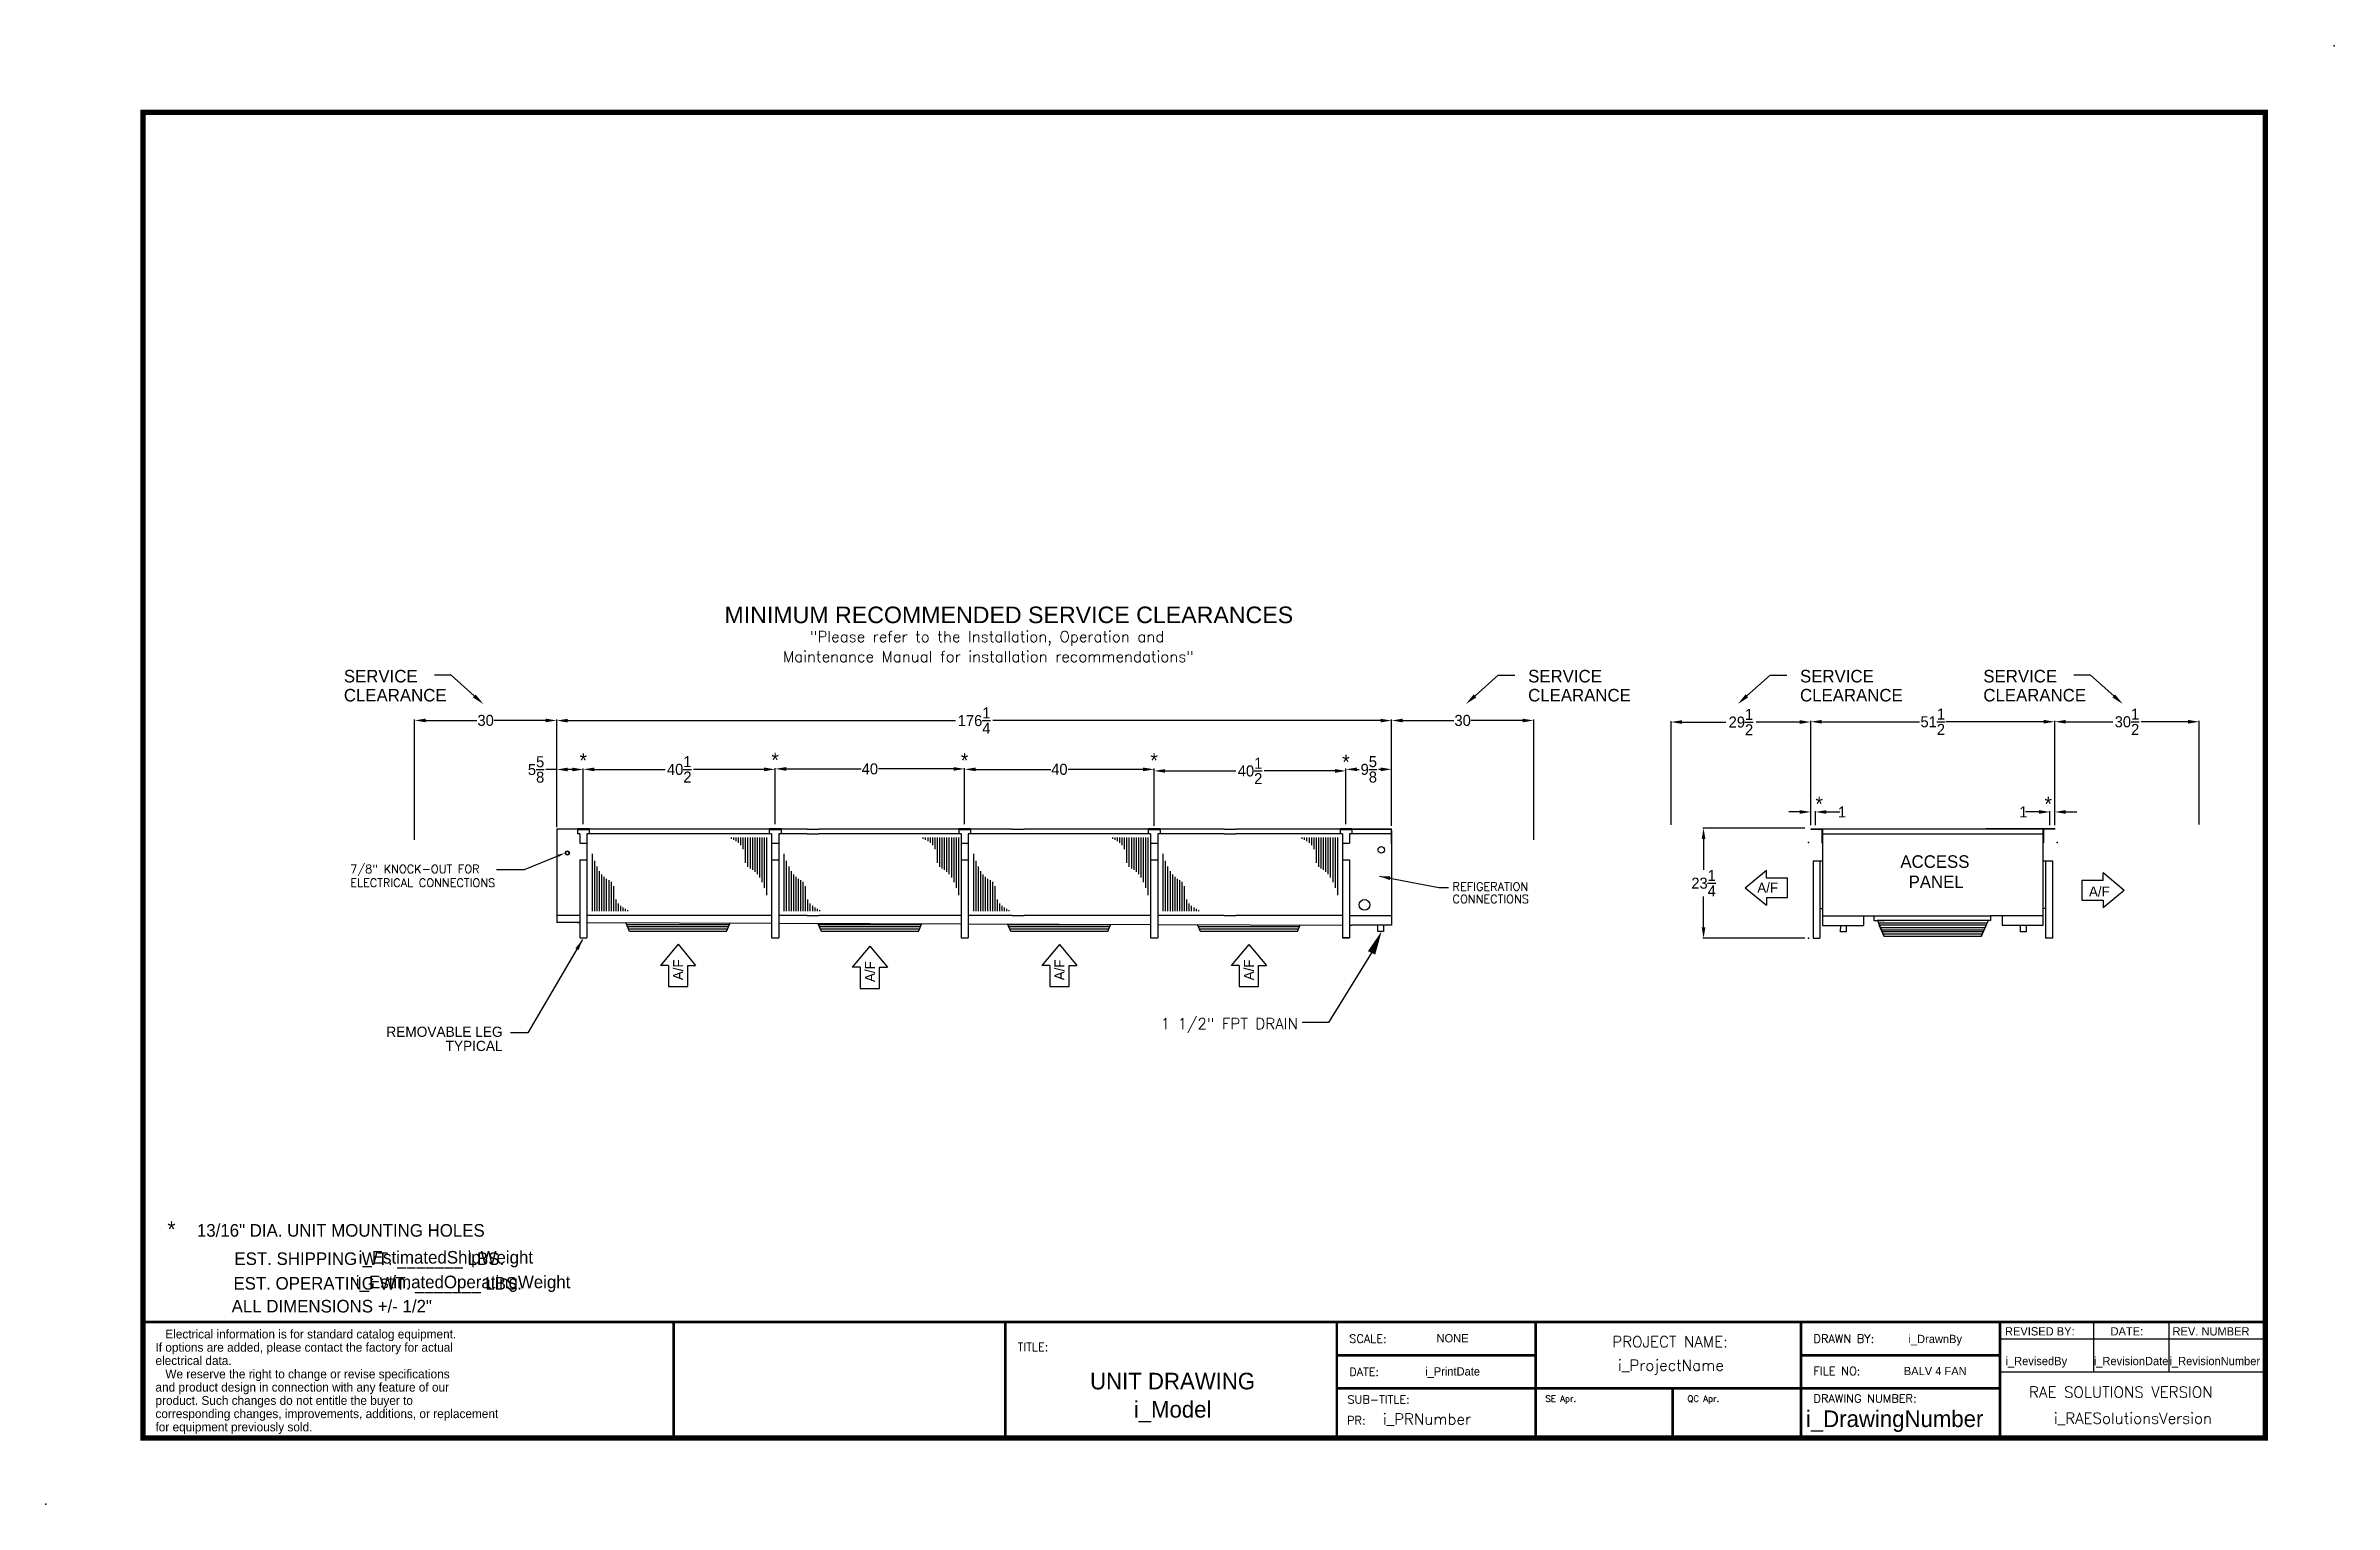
# Model space of a CAD drawing. Extents: x -21 to 463, y -14 to 294.
import ezdxf
from ezdxf.enums import TextEntityAlignment as Align

# ---------------------------------------------------------------- set-up
doc = ezdxf.new("R2010")
doc.units = 0
doc.header["$MEASUREMENT"] = 0
doc.layers.get('0').update_dxf_attribs({"linetype": 'CONTINUOUS'})
doc.layers.add('0 Unit', color=7, linetype='CONTINUOUS')
doc.styles.add('dimentions', font='ARIAL.TTF')
doc.styles.add('SIMPLEX', font='SIMPLEX')
doc.dimstyles.get("Standard").update_dxf_attribs({"dimtxt": 2.324, "dimasz": 2.324, "dimexe": 0.18, "dimexo": 0.75, "dimgap": 0.09, "dimtad": 0, "dimtih": 1, "dimtoh": 1, "dimdec": 3, "dimzin": 0, "dimdsep": 46, "dimlunit": 5, "dimtxsty": 'STANDARD', "dimcen": 0.09, "dimadec": 0, "dimazin": 0, "dimtfac": 1, "dimtdec": 3, "dimtofl": 0, "dimtmove": 0, "dimatfit": 3, "dimfxl": 1, "dimtolj": 1, "dimtzin": 0, "dimarcsym": 0})

# ---------------------------------------------------------------- blocks, each defined once
blk = doc.blocks.new('*D15')
at = {"layer": '0 Unit', "color": 0, "lineweight": -2}
for p, q in [((87.31, 129.05), (87.31, 151.71)), ((89.63, 151.53), (171.47, 151.53)), ((261.24, 151.53), (179.4, 151.53)), ((263.56, 129.32), (263.56, 151.71))]:
    blk.add_line(p, q, dxfattribs=at)
at = {"layer": '0 Unit', "color": 0}
for points in [[(89.63, 151.91), (89.63, 151.14), (87.31, 151.53)], [(261.24, 151.91), (261.24, 151.14), (263.56, 151.53)]]:
    blk.add_solid(points, dxfattribs=at)
at = {"layer": '0 Unit', "color": 0, "insert": (175.43, 151.53), "char_height": 2.324, "attachment_point": 5}
blk.add_mtext('\\A1;176{\\H1x;\\S1/4;}', dxfattribs=at)
blk = doc.blocks.new('*D16')
at = {"layer": '0 Unit', "color": 0, "lineweight": -2}
for p, q in [((92.93, 129.63), (92.93, 141.41)), ((95.26, 141.23), (110.19, 141.23)), ((131.11, 141.23), (116.18, 141.23)), ((133.43, 129.63), (133.43, 141.41))]:
    blk.add_line(p, q, dxfattribs=at)
at = {"layer": '0 Unit', "color": 0}
for points in [[(95.26, 141.61), (95.26, 140.84), (92.93, 141.23)], [(131.11, 141.61), (131.11, 140.84), (133.43, 141.23)]]:
    blk.add_solid(points, dxfattribs=at)
at = {"layer": '0 Unit', "color": 0, "insert": (113.18, 141.23), "char_height": 2.324, "attachment_point": 5}
blk.add_mtext('\\A1;40{\\H1x;\\S1/2;}', dxfattribs=at)
blk = doc.blocks.new('*D17')
at = {"layer": '0 Unit', "color": 0, "lineweight": -2}
for p, q in [((173.43, 129.63), (173.43, 141.41)), ((175.76, 141.23), (191.6, 141.23)), ((211.11, 141.23), (195.27, 141.23)), ((213.43, 129.63), (213.43, 141.41))]:
    blk.add_line(p, q, dxfattribs=at)
at = {"layer": '0 Unit', "color": 0}
for points in [[(175.76, 141.61), (175.76, 140.84), (173.43, 141.23)], [(211.11, 141.61), (211.11, 140.84), (213.43, 141.23)]]:
    blk.add_solid(points, dxfattribs=at)
at = {"layer": '0 Unit', "color": 0, "insert": (193.43, 141.23), "char_height": 2.324, "attachment_point": 5}
blk.add_mtext('\\A1;40', dxfattribs=at)
blk = doc.blocks.new('*D18')
at = {"layer": '0 Unit', "color": 0, "lineweight": -2}
for p, q in [((213.43, 129.3), (213.43, 141.08)), ((215.76, 140.9), (230.69, 140.9)), ((251.61, 140.9), (236.68, 140.9)), ((253.93, 129.63), (253.93, 141.08))]:
    blk.add_line(p, q, dxfattribs=at)
at = {"layer": '0 Unit', "color": 0}
for points in [[(215.76, 141.29), (215.76, 140.51), (213.43, 140.9)], [(251.61, 141.29), (251.61, 140.51), (253.93, 140.9)]]:
    blk.add_solid(points, dxfattribs=at)
at = {"layer": '0 Unit', "color": 0, "insert": (233.68, 140.9), "char_height": 2.324, "attachment_point": 5}
blk.add_mtext('\\A1;40{\\H1x;\\S1/2;}', dxfattribs=at)
blk = doc.blocks.new('*D19')
at = {"layer": '0 Unit', "color": 0, "lineweight": -2}
for p, q in [((253.93, 129.63), (253.93, 141.41)), ((256.26, 141.23), (256.72, 141.23)), ((261.24, 141.23), (260.77, 141.23)), ((263.56, 129.32), (263.56, 141.41))]:
    blk.add_line(p, q, dxfattribs=at)
at = {"layer": '0 Unit', "color": 0}
for points in [[(256.26, 141.62), (256.26, 140.85), (253.93, 141.23)], [(261.24, 141.62), (261.24, 140.85), (263.56, 141.23)]]:
    blk.add_solid(points, dxfattribs=at)
at = {"layer": '0 Unit', "color": 0, "insert": (258.75, 141.23), "char_height": 2.324, "attachment_point": 5}
blk.add_mtext('\\A1;9{\\H1x;\\S5/8;}', dxfattribs=at)
blk = doc.blocks.new('*D20')
at = {"layer": '0 Unit', "color": 0, "lineweight": -2}
for p, q in [((87.31, 141.2), (84.99, 141.2)), ((87.31, 129.38), (87.31, 141.38)), ((90.61, 141.2), (89.63, 141.2)), ((92.93, 129.63), (92.93, 141.38))]:
    blk.add_line(p, q, dxfattribs=at)
at = {"layer": '0 Unit', "color": 0}
for points in [[(89.63, 141.59), (89.63, 140.81), (87.31, 141.2)], [(90.61, 141.59), (90.61, 140.81), (92.93, 141.2)]]:
    blk.add_solid(points, dxfattribs=at)
at = {"layer": '0 Unit', "color": 0, "insert": (82.96, 141.2), "char_height": 2.324, "attachment_point": 5}
blk.add_mtext('\\A1;5{\\H1x;\\S5/8;}', dxfattribs=at)
blk = doc.blocks.new('*D21')
at = {"layer": '0 Unit', "color": 0, "lineweight": -2}
for p, q in [((263.56, 129.32), (263.56, 151.73)), ((265.88, 151.55), (276.73, 151.55)), ((291.24, 151.55), (280.39, 151.55)), ((293.56, 126.32), (293.56, 151.73))]:
    blk.add_line(p, q, dxfattribs=at)
at = {"layer": '0 Unit', "color": 0}
for points in [[(265.88, 151.93), (265.88, 151.16), (263.56, 151.55)], [(291.24, 151.93), (291.24, 151.16), (293.56, 151.55)]]:
    blk.add_solid(points, dxfattribs=at)
at = {"layer": '0 Unit', "color": 0, "insert": (278.56, 151.55), "char_height": 2.324, "attachment_point": 5}
blk.add_mtext('\\A1;30', dxfattribs=at)
blk = doc.blocks.new('*D22')
at = {"layer": '0 Unit', "color": 0, "lineweight": -2}
for p, q in [((57.31, 126.38), (57.31, 151.74)), ((59.63, 151.56), (70.48, 151.56)), ((84.99, 151.56), (74.14, 151.56)), ((87.31, 129.38), (87.31, 151.74))]:
    blk.add_line(p, q, dxfattribs=at)
at = {"layer": '0 Unit', "color": 0}
for points in [[(59.63, 151.94), (59.63, 151.17), (57.31, 151.56)], [(84.99, 151.94), (84.99, 151.17), (87.31, 151.56)]]:
    blk.add_solid(points, dxfattribs=at)
at = {"layer": '0 Unit', "color": 0, "insert": (72.31, 151.56), "char_height": 2.324, "attachment_point": 5}
blk.add_mtext('\\A1;30', dxfattribs=at)
blk = doc.blocks.new('*D23')
at = {"layer": '0 Unit', "color": 0, "lineweight": -2}
for p, q in [((133.43, 129.63), (133.43, 141.5)), ((135.76, 141.32), (151.6, 141.32)), ((171.11, 141.32), (155.27, 141.32)), ((173.43, 129.63), (173.43, 141.5))]:
    blk.add_line(p, q, dxfattribs=at)
at = {"layer": '0 Unit', "color": 0}
for points in [[(135.76, 141.71), (135.76, 140.94), (133.43, 141.32)], [(171.11, 141.71), (171.11, 140.94), (173.43, 141.32)]]:
    blk.add_solid(points, dxfattribs=at)
at = {"layer": '0 Unit', "color": 0, "insert": (153.43, 141.32), "char_height": 2.324, "attachment_point": 5}
blk.add_mtext('\\A1;40', dxfattribs=at)
blk = doc.blocks.new('*D25')
at = {"color": 0, "lineweight": -2}
for p, q in [((350.8, 128.82), (329.24, 128.82)), ((329.42, 126.49), (329.42, 119.99)), ((329.42, 107.88), (329.42, 114.39)), ((350.8, 105.56), (329.24, 105.56))]:
    blk.add_line(p, q, dxfattribs=at)
at = {"color": 0}
for points in [[(329.03, 126.49), (329.81, 126.49), (329.42, 128.82)], [(329.03, 107.88), (329.81, 107.88), (329.42, 105.56)]]:
    blk.add_solid(points, dxfattribs=at)
at = {"color": 0, "insert": (329.42, 117.19), "char_height": 2.324, "attachment_point": 5}
blk.add_mtext('\\A1;23{\\H1x;\\S1/4;}', dxfattribs=at)
blk = doc.blocks.new('*D26')
at = {"color": 0, "lineweight": -2}
for p, q in [((403.55, 129.44), (403.55, 151.46)), ((405.87, 151.28), (415.8, 151.28)), ((431.72, 151.28), (421.79, 151.28)), ((434.05, 129.57), (434.05, 151.46))]:
    blk.add_line(p, q, dxfattribs=at)
at = {"color": 0}
for points in [[(405.87, 151.67), (405.87, 150.9), (403.55, 151.28)], [(431.72, 151.67), (431.72, 150.9), (434.05, 151.28)]]:
    blk.add_solid(points, dxfattribs=at)
at = {"color": 0, "insert": (418.8, 151.28), "char_height": 2.324, "attachment_point": 5}
blk.add_mtext('\\A1;30{\\H1x;\\S1/2;}', dxfattribs=at)
blk = doc.blocks.new('*D27')
at = {"color": 0, "lineweight": -2}
for p, q in [((322.55, 129.5), (322.55, 151.4)), ((324.87, 151.22), (334.11, 151.22)), ((349.72, 151.22), (340.49, 151.22)), ((352.05, 129.5), (352.05, 151.4))]:
    blk.add_line(p, q, dxfattribs=at)
at = {"color": 0}
for points in [[(324.87, 151.61), (324.87, 150.83), (322.55, 151.22)], [(349.72, 151.61), (349.72, 150.83), (352.05, 151.22)]]:
    blk.add_solid(points, dxfattribs=at)
at = {"color": 0, "insert": (337.3, 151.22), "char_height": 2.324, "attachment_point": 5}
blk.add_mtext('\\A1;29{\\H1x;\\S1/2;}', dxfattribs=at)
blk = doc.blocks.new('*D28')
at = {"color": 0, "lineweight": -2}
for p, q in [((352.05, 129.44), (352.05, 151.46)), ((354.37, 151.28), (375, 151.28)), ((401.22, 151.28), (380.6, 151.28)), ((403.55, 129.44), (403.55, 151.46))]:
    blk.add_line(p, q, dxfattribs=at)
at = {"color": 0}
for points in [[(354.37, 151.67), (354.37, 150.9), (352.05, 151.28)], [(401.22, 151.67), (401.22, 150.9), (403.55, 151.28)]]:
    blk.add_solid(points, dxfattribs=at)
at = {"color": 0, "insert": (377.8, 151.28), "char_height": 2.324, "attachment_point": 5}
blk.add_mtext('\\A1;51{\\H1x;\\S1/2;}', dxfattribs=at)
blk = doc.blocks.new('*D29')
at = {"color": 0, "lineweight": -2}
for p, q in [((349.72, 132.23), (347.4, 132.23)), ((352.05, 129.44), (352.05, 132.41)), ((353.05, 129.44), (353.05, 132.41)), ((355.37, 132.23), (358.2, 132.23))]:
    blk.add_line(p, q, dxfattribs=at)
at = {"color": 0}
for points in [[(349.72, 132.62), (349.72, 131.85), (352.05, 132.23)], [(355.37, 132.62), (355.37, 131.85), (353.05, 132.23)]]:
    blk.add_solid(points, dxfattribs=at)
at = {"color": 0, "insert": (358.67, 132.23), "char_height": 2.324, "attachment_point": 5}
blk.add_mtext('\\A1;1', dxfattribs=at)
blk = doc.blocks.new('*D30')
at = {"color": 0, "lineweight": -2}
for p, q in [((400.22, 132.23), (397.4, 132.23)), ((402.55, 129.44), (402.55, 132.41)), ((403.55, 129.44), (403.55, 132.41)), ((405.87, 132.23), (408.2, 132.23))]:
    blk.add_line(p, q, dxfattribs=at)
at = {"color": 0}
for points in [[(400.22, 132.62), (400.22, 131.85), (402.55, 132.23)], [(405.87, 132.62), (405.87, 131.85), (403.55, 132.23)]]:
    blk.add_solid(points, dxfattribs=at)
at = {"color": 0, "insert": (396.92, 132.23), "char_height": 2.324, "attachment_point": 5}
blk.add_mtext('\\A1;1', dxfattribs=at)

msp = doc.modelspace()

# ---------------------------------------------------------------- linework, layer by layer
for p, q in [((124.1976, 126.5816), (124.1976, 126.8201)), ((124.6976, 126.3289), (124.6976, 126.8201)), ((125.1976, 126.0443), (125.1976, 126.8201)), ((125.6976, 125.6989), (125.6976, 126.8201)), ((126.1976, 125.2307), (126.1976, 126.8201)), ((126.6976, 124.3883), (126.6976, 126.8201)), ((127.1976, 121.5227), (127.1976, 126.8201)), ((127.6976, 120.6649), (127.6976, 126.8201)), ((128.1976, 120.2953), (128.1976, 126.8201)), ((128.6976, 119.9764), (128.6976, 126.8201)), ((129.1976, 119.6023), (129.1976, 126.8201)), ((129.6976, 119.0857), (129.6976, 126.8201)), ((130.1976, 118.3643), (130.1976, 126.8201)), ((130.6976, 117.422), (130.6976, 126.8201)), ((131.1976, 116.2273), (131.1976, 126.8201)), ((131.6976, 114.691), (131.6976, 126.8201)), ((164.6976, 126.5816), (164.6976, 126.8201)), ((165.1976, 126.3289), (165.1976, 126.8201)), ((165.6976, 126.0443), (165.6976, 126.8201)), ((166.1976, 125.6989), (166.1976, 126.8201)), ((166.6976, 125.2307), (166.6976, 126.8201)), ((167.1976, 124.3883), (167.1976, 126.8201)), ((167.6976, 121.5227), (167.6976, 126.8201)), ((168.1976, 120.6649), (168.1976, 126.8201)), ((168.6976, 120.2953), (168.6976, 126.8201)), ((169.1976, 119.9764), (169.1976, 126.8201)), ((169.6976, 119.6023), (169.6976, 126.8201)), ((170.1976, 119.0857), (170.1976, 126.8201)), ((170.6976, 118.3643), (170.6976, 126.8201)), ((171.1976, 117.422), (171.1976, 126.8201)), ((171.6976, 116.2273), (171.6976, 126.8201)), ((172.1976, 114.691), (172.1976, 126.8201)), ((204.6976, 126.5816), (204.6976, 126.8201)), ((205.1976, 126.3289), (205.1976, 126.8201)), ((205.6976, 126.0443), (205.6976, 126.8201)), ((206.1976, 125.6989), (206.1976, 126.8201)), ((206.6976, 125.2307), (206.6976, 126.8201)), ((207.1976, 124.3883), (207.1976, 126.8201)), ((207.6976, 121.5227), (207.6976, 126.8201)), ((208.1976, 120.6649), (208.1976, 126.8201)), ((208.6976, 120.2953), (208.6976, 126.8201)), ((209.1976, 119.9764), (209.1976, 126.8201)), ((209.6976, 119.6023), (209.6976, 126.8201)), ((210.1976, 119.0857), (210.1976, 126.8201)), ((210.6976, 118.3643), (210.6976, 126.8201)), ((211.1976, 117.422), (211.1976, 126.8201)), ((211.6976, 116.2273), (211.6976, 126.8201)), ((212.1976, 114.691), (212.1976, 126.8201)), ((244.6976, 126.5816), (244.6976, 126.8201)), ((245.1976, 126.3289), (245.1976, 126.8201)), ((245.6976, 126.0443), (245.6976, 126.8201)), ((246.1976, 125.6989), (246.1976, 126.8201)), ((246.6976, 125.2307), (246.6976, 126.8201)), ((247.1976, 124.3883), (247.1976, 126.8201)), ((247.6976, 121.5227), (247.6976, 126.8201)), ((248.1976, 120.6649), (248.1976, 126.8201)), ((248.6976, 120.2953), (248.6976, 126.8201)), ((249.1976, 119.9764), (249.1976, 126.8201)), ((249.6976, 119.6023), (249.6976, 126.8201)), ((250.1976, 119.0857), (250.1976, 126.8201)), ((250.6976, 118.3643), (250.6976, 126.8201)), ((251.1976, 117.422), (251.1976, 126.8201)), ((251.6976, 116.2273), (251.6976, 126.8201)), ((252.1976, 114.691), (252.1976, 126.8201)), ((352.048, 128.6917), (354.548, 128.6917)), ((352.048, 128.6917), (352.048, 128.5667)), ((352.048, 128.5667), (354.4118, 128.5667)), ((353.048, 128.6917), (353.048, 128.5667)), ((354.4118, 128.5667), (354.4118, 125.6788)), ((354.4118, 125.6788), (354.548, 125.6788)), ((354.548, 128.6917), (366.548, 128.6917)), ((401.048, 128.5667), (354.548, 128.5667)), ((354.548, 128.5667), (354.548, 111.8105)), ((401.048, 127.5667), (354.548, 127.5667)), ((354.548, 125.8105), (354.548, 125.5605)), ((366.548, 128.6917), (366.548, 128.5667)), ((401.048, 128.6917), (389.048, 128.6917)), ((389.048, 128.6917), (389.048, 128.5667)), ((403.548, 128.6917), (401.048, 128.6917)), ((401.048, 128.5667), (401.048, 111.8105)), ((401.048, 128.5667), (401.048, 110.3105)), ((401.048, 125.8105), (401.048, 125.5605)), ((401.048, 125.8105), (401.048, 125.5605)), ((401.1843, 125.6788), (401.048, 125.6788)), ((403.548, 128.5667), (401.1843, 128.5667)), ((401.1843, 128.5667), (401.1843, 125.6788)), ((402.548, 128.6917), (402.548, 128.5667)), ((403.548, 128.6917), (403.548, 128.5667)), ((94.7865, 123.4175), (94.7865, 111.2884)), ((95.2865, 121.8812), (95.2865, 111.2884)), ((135.2865, 123.4175), (135.2865, 111.2884)), ((135.7865, 121.8812), (135.7865, 111.2884)), ((175.2865, 123.4175), (175.2865, 111.2884)), ((175.7865, 121.8812), (175.7865, 111.2884)), ((215.2865, 123.4175), (215.2865, 111.2884)), ((215.7865, 121.8812), (215.7865, 111.2884)), ((352.548, 121.9059), (352.548, 105.5605)), ((352.548, 121.9059), (354.548, 121.9059)), ((353.9855, 121.9059), (353.9855, 105.5605)), ((401.048, 121.9059), (403.048, 121.9059)), ((401.6105, 121.9059), (401.6105, 105.5605)), ((403.048, 121.9059), (403.048, 105.5605)), ((95.7865, 120.6865), (95.7865, 111.2884)), ((96.2865, 119.7442), (96.2865, 111.2884)), ((96.7865, 119.0229), (96.7865, 111.2884)), ((97.2865, 118.5063), (97.2865, 111.2884)), ((97.7865, 118.1321), (97.7865, 111.2884)), ((98.2865, 117.8132), (98.2865, 111.2884)), ((98.7865, 117.4436), (98.7865, 111.2884)), ((99.2865, 116.5859), (99.2865, 111.2884)), ((136.2865, 120.6865), (136.2865, 111.2884)), ((136.7865, 119.7442), (136.7865, 111.2884)), ((137.2865, 119.0229), (137.2865, 111.2884)), ((137.7865, 118.5063), (137.7865, 111.2884)), ((138.2865, 118.1321), (138.2865, 111.2884)), ((138.7865, 117.8132), (138.7865, 111.2884)), ((139.2865, 117.4436), (139.2865, 111.2884)), ((139.7865, 116.5859), (139.7865, 111.2884)), ((176.2865, 120.6865), (176.2865, 111.2884)), ((176.7865, 119.7442), (176.7865, 111.2884)), ((177.2865, 119.0229), (177.2865, 111.2884)), ((177.7865, 118.5063), (177.7865, 111.2884)), ((178.2865, 118.1321), (178.2865, 111.2884)), ((178.7865, 117.8132), (178.7865, 111.2884)), ((179.2865, 117.4436), (179.2865, 111.2884)), ((179.7865, 116.5859), (179.7865, 111.2884)), ((216.2865, 120.6865), (216.2865, 111.2884)), ((216.7865, 119.7442), (216.7865, 111.2884)), ((217.2865, 119.0229), (217.2865, 111.2884)), ((217.7865, 118.5063), (217.7865, 111.2884)), ((218.2865, 118.1321), (218.2865, 111.2884)), ((218.7865, 117.8132), (218.7865, 111.2884)), ((219.2865, 117.4436), (219.2865, 111.2884)), ((219.7865, 116.5859), (219.7865, 111.2884)), ((338.2224, 116.2318), (342.6797, 119.946)), ((338.2224, 116.2318), (342.6797, 112.5175)), ((342.6797, 118.2746), (342.6797, 119.946)), ((347.1369, 118.2746), (342.6797, 118.2746)), ((347.1369, 114.1889), (347.1369, 118.2746)), ((409.3034, 117.7241), (409.3034, 113.6384)), ((413.7606, 117.7241), (409.3034, 117.7241)), ((418.2179, 115.6813), (413.7606, 119.3955)), ((413.7606, 117.7241), (413.7606, 119.3955)), ((99.7865, 113.7202), (99.7865, 111.2884)), ((100.2865, 112.8778), (100.2865, 111.2884)), ((100.7865, 112.4096), (100.7865, 111.2884)), ((101.2865, 112.0643), (101.2865, 111.2884)), ((101.7865, 111.7796), (101.7865, 111.2884)), ((102.2865, 111.527), (102.2865, 111.2884)), ((140.2865, 113.7202), (140.2865, 111.2884)), ((140.7865, 112.8778), (140.7865, 111.2884)), ((141.2865, 112.4096), (141.2865, 111.2884)), ((141.7865, 112.0643), (141.7865, 111.2884)), ((142.2865, 111.7796), (142.2865, 111.2884)), ((142.7865, 111.527), (142.7865, 111.2884)), ((180.2865, 113.7202), (180.2865, 111.2884)), ((180.7865, 112.8778), (180.7865, 111.2884)), ((181.2865, 112.4096), (181.2865, 111.2884)), ((181.7865, 112.0643), (181.7865, 111.2884)), ((182.2865, 111.7796), (182.2865, 111.2884)), ((182.7865, 111.527), (182.7865, 111.2884)), ((220.2865, 113.7202), (220.2865, 111.2884)), ((220.7865, 112.8778), (220.7865, 111.2884)), ((221.2865, 112.4096), (221.2865, 111.2884)), ((221.7865, 112.0643), (221.7865, 111.2884)), ((222.2865, 111.7796), (222.2865, 111.2884)), ((222.7865, 111.527), (222.7865, 111.2884)), ((342.6797, 114.1889), (342.6797, 112.5175)), ((342.6797, 114.1889), (347.1369, 114.1889)), ((353.9855, 111.8105), (354.548, 111.8105)), ((354.548, 111.8105), (354.548, 108.248)), ((401.6105, 111.8105), (401.048, 111.8105)), ((401.048, 111.8105), (401.048, 108.248)), ((409.3034, 113.6384), (413.7606, 113.6384)), ((418.2179, 115.6813), (413.7606, 111.967)), ((413.7606, 113.6384), (413.7606, 111.967)), ((91.6846, 108.9173), (92.1846, 108.9155)), ((93.6846, 108.9102), (132.6846, 108.7728)), ((134.1846, 108.7676), (172.6846, 108.6319)), ((174.1846, 108.6266), (212.6846, 108.491)), ((214.1846, 108.4857), (253.1845, 108.3483)), ((254.6845, 108.3431), (255.1845, 108.3413)), ((354.548, 110.3105), (363.173, 110.3105)), ((354.548, 108.248), (363.173, 108.248)), ((358.3619, 106.9245), (358.3675, 108.26)), ((359.552, 106.9245), (358.3619, 106.9245)), ((359.552, 108.255), (359.552, 106.9245)), ((363.173, 110.3105), (363.173, 108.248)), ((363.173, 110.3105), (365.3345, 110.3105)), ((365.3345, 110.3105), (365.3345, 109.3105)), ((365.3345, 110.3105), (390.0072, 110.3105)), ((365.3345, 109.3105), (367.5552, 109.3105)), ((389.548, 109.3105), (366.048, 109.3105)), ((366.1105, 109.3105), (367.5622, 105.9234)), ((389.4856, 109.3105), (366.1105, 109.3105)), ((389.4856, 109.3105), (366.1105, 109.3105)), ((366.3179, 108.8266), (389.2782, 108.8266)), ((367.5622, 105.9234), (366.5253, 108.3427)), ((389.0708, 108.3427), (366.5253, 108.3427)), ((366.7327, 107.8588), (388.8634, 107.8588)), ((366.94, 107.375), (388.6561, 107.375)), ((388.4487, 106.8911), (367.1474, 106.8911)), ((388.2413, 106.4072), (367.3548, 106.4072)), ((389.4856, 109.3105), (388.0339, 105.9234)), ((388.0339, 105.9234), (389.0708, 108.3427)), ((390.0072, 109.3105), (388.9512, 109.3105)), ((390.0072, 110.3105), (390.0072, 109.3105)), ((392.423, 110.3105), (390.0072, 110.3105)), ((401.048, 110.3105), (392.423, 110.3105)), ((392.423, 110.3105), (392.423, 108.248)), ((401.048, 108.248), (392.423, 108.248)), ((396.3185, 106.9245), (396.3241, 108.26)), ((397.5086, 106.9245), (396.3185, 106.9245)), ((397.5086, 108.255), (397.5086, 106.9245)), ((352.548, 105.5605), (353.9855, 105.5605)), ((388.0339, 105.9234), (367.5622, 105.9234)), ((403.048, 105.5605), (401.6105, 105.5605)), ((112.0019, 0.0008), (112.0019, 24.5007)), ((182.0015, 0.0008), (182.0015, 24.5007)), ((252.0011, 24.5007), (392.0003, 24.5007)), ((252.0011, 0.0008), (252.0011, 24.5007)), ((294.0009, 24.5007), (294.0009, 0.0008)), ((350.0006, 24.5007), (350.0006, 10.5007)), ((392.0003, 24.5007), (392.0003, 0.0008)), ((392.0003, 24.5007), (448, 24.5007)), ((392.0003, 24.5007), (392.0003, 21.0007)), ((411.7593, 24.5007), (411.7593, 14.0007)), ((427.6722, 24.5007), (427.6722, 14.0007)), ((392.0003, 21.0007), (448, 21.0007)), ((294.0009, 17.5007), (252.0011, 17.5007)), ((350.0006, 17.5007), (392.0003, 17.5007)), ((350.0006, 10.5007), (350.0006, 17.5007)), ((392.0003, 10.5007), (252.0011, 10.5007)), ((322.8757, 10.5007), (322.8757, 0.0008)), ((350.0006, 10.5007), (350.0006, 0.0008)), ((392.0003, 14.0007), (448, 14.0007))]:
    msp.add_line(p, q)
for points, const_width in [([(0.0026, 0.0008), (448, 0.0008), (448, 279.9992), (0.0026, 279.9992), (0.0026, 0.0008)], 1.12), ([(112.664, 24.5007), (0.0026, 24.5007)], 0.56), ([(448, 24.5007), (112.0019, 24.5007), (112.0019, 0.0008)], 0.56), ([(182.0015, 24.5007), (182.0015, 0.0008)], 0.56), ([(252.0011, 24.5007), (252.0011, 0.0008)], 0.56), ([(294.0009, 24.5007), (294.0009, 0.0008)], 0.56), ([(350.0006, 24.5007), (350.0006, 0.0008)], 0.56), ([(392.0003, 0.0008), (392.0003, 24.5007), (448, 24.5007)], 0.56), ([(294.0009, 17.5007), (252.0011, 17.5007)], 0.56), ([(392.0003, 17.5007), (350.0006, 17.5007), (350.0006, 0.0008)], 0.56), ([(392.0003, 10.5007), (252.0011, 10.5007)], 0.56), ([(322.8757, 10.5007), (322.8757, 0.0008)], 0.56)]:
    msp.add_lwpolyline(points, dxfattribs=dict(const_width=const_width))
for radius in [0.4375, 0.3591]:
    msp.add_circle((89.5596, 123.563), radius)
for p in [(462.5556, 294.0376), (392.0003, 0.0008), (-20.5442, -13.9624)]:
    msp.add_point(p)
at = {"linetype": 'ByBlock'}
for p in [(351.548, 125.8105), (404.048, 125.8105), (351.548, 105.5605)]:
    msp.add_point(p, dxfattribs=at)
at = {"layer": '0 Unit'}
for p, q in [((91.6846, 128.6255), (87.3096, 128.6255)), ((87.3096, 128.6255), (87.3096, 110.3755)), ((91.6846, 128.7508), (91.6846, 127.6255)), ((91.6846, 128.7508), (91.6846, 127.6255)), ((91.6846, 128.6255), (91.6846, 128.7508)), ((91.6846, 128.7508), (94.1846, 128.7505)), ((91.6846, 128.6255), (91.6846, 127.6255)), ((91.6846, 128.5008), (94.1846, 128.5005)), ((92.1846, 127.6255), (91.6846, 127.6255)), ((92.1846, 127.6255), (92.1846, 125.6323)), ((92.1846, 125.6323), (93.6846, 125.6323)), ((93.6846, 127.6255), (93.6846, 105.6323)), ((94.1846, 127.6255), (93.6846, 127.6255)), ((94.1846, 128.7505), (94.1846, 127.6255)), ((94.1846, 128.7505), (94.1846, 127.6255)), ((94.1846, 128.6255), (94.1846, 128.7505)), ((132.1846, 128.6255), (94.1846, 128.6255)), ((94.1846, 128.6255), (94.1846, 127.6255)), ((132.1846, 127.6255), (94.1846, 127.6255)), ((132.1846, 128.7508), (132.1846, 127.6255)), ((132.1846, 128.6255), (132.1846, 128.7508)), ((132.1846, 128.7508), (134.6846, 128.7505)), ((132.1846, 128.6255), (132.1846, 127.6255)), ((132.1846, 128.5008), (134.6846, 128.5005)), ((132.6846, 127.6255), (132.1846, 127.6255)), ((132.6846, 127.6255), (132.6846, 105.6323)), ((132.6846, 125.6323), (134.1846, 125.6323)), ((134.1846, 127.6255), (134.1846, 105.6323)), ((134.6846, 127.6255), (134.1846, 127.6255)), ((134.6846, 128.7505), (134.6846, 127.6255)), ((134.6846, 128.6255), (134.6846, 128.7505)), ((140.1846, 128.6255), (134.6846, 128.6255)), ((134.6846, 128.6255), (134.6846, 127.6255)), ((140.1846, 127.6255), (134.6846, 127.6255)), ((140.1846, 128.6255), (142.6846, 128.6255)), ((140.1846, 127.6255), (142.6846, 127.6255)), ((172.1846, 128.6255), (142.6846, 128.6255)), ((172.1846, 127.6255), (142.6846, 127.6255)), ((172.1846, 128.7508), (172.1846, 127.6255)), ((172.1846, 128.6255), (172.1846, 128.7508)), ((172.1846, 128.7508), (174.6846, 128.7505)), ((172.1846, 128.6255), (172.1846, 127.6255)), ((172.1846, 128.5008), (174.6846, 128.5005)), ((172.6846, 127.6255), (172.1846, 127.6255)), ((172.6846, 127.6255), (172.6846, 105.6323)), ((172.6846, 125.6323), (174.1846, 125.6323)), ((174.1846, 127.6255), (174.1846, 105.6323)), ((174.6846, 127.6255), (174.1846, 127.6255)), ((174.6846, 128.7505), (174.6846, 127.6255)), ((174.6846, 128.6255), (174.6846, 128.7505)), ((183.4807, 128.6255), (174.6846, 128.6255)), ((174.6846, 128.6255), (174.6846, 127.6255)), ((183.4807, 127.6255), (174.6846, 127.6255)), ((185.9807, 127.6255), (174.6846, 127.6255)), ((183.4807, 128.6255), (185.9807, 128.6255)), ((212.1846, 128.6255), (185.9807, 128.6255)), ((212.1846, 127.6255), (185.9807, 127.6255)), ((212.1846, 128.7508), (212.1846, 127.6255)), ((212.1846, 128.7508), (212.1846, 127.6255)), ((212.1846, 128.7508), (212.1846, 127.6255)), ((212.1846, 128.6255), (212.1846, 128.7508)), ((212.1846, 128.7508), (214.6846, 128.7505)), ((212.1846, 128.6255), (212.1846, 127.6255)), ((212.1846, 128.5008), (214.6846, 128.5005)), ((212.6846, 127.6255), (212.1846, 127.6255)), ((212.6846, 127.6255), (212.6846, 105.6323)), ((212.6846, 125.6323), (214.1846, 125.6323)), ((214.1846, 127.6255), (214.1846, 105.6323)), ((214.6846, 127.6255), (214.1846, 127.6255)), ((214.6846, 128.7505), (214.6846, 127.6255)), ((214.6846, 128.7505), (214.6846, 127.6255)), ((214.6846, 128.7505), (214.6846, 127.6255)), ((214.6846, 128.6255), (214.6846, 128.7505)), ((228.1846, 128.6255), (214.6846, 128.6255)), ((214.6846, 128.6255), (214.6846, 127.6255)), ((228.1846, 127.6255), (214.6846, 127.6255)), ((228.1846, 128.6255), (230.6846, 128.6255)), ((228.1846, 127.6255), (230.6846, 127.6255)), ((252.6845, 128.6255), (230.6846, 128.6255)), ((252.6845, 127.6255), (230.6846, 127.6255)), ((252.6845, 128.7508), (252.6845, 127.6255)), ((252.6845, 128.6255), (252.6845, 128.7508)), ((252.6845, 128.7508), (255.1845, 128.7505)), ((252.6845, 128.6255), (252.6845, 127.6255)), ((252.6845, 128.5008), (255.1845, 128.5005)), ((253.1845, 127.6255), (252.6845, 127.6255)), ((253.1845, 127.6255), (253.1845, 105.6323)), ((253.1845, 125.6323), (254.6845, 125.6323)), ((254.6845, 127.6255), (254.6845, 125.6323)), ((255.1845, 127.6255), (254.6845, 127.6255)), ((255.1845, 128.7505), (255.1845, 127.6255)), ((255.1845, 128.6255), (255.1845, 128.7505)), ((263.5596, 128.6255), (255.1845, 128.6255)), ((255.1845, 128.6255), (263.5596, 128.6255)), ((255.1845, 128.6255), (255.1845, 127.6255)), ((263.5596, 127.6255), (255.1845, 127.6255)), ((263.5596, 125.5667), (263.5596, 128.5667)), ((263.5596, 128.3008), (263.5596, 110.0508)), ((263.5596, 125.6323), (263.5596, 110.3823)), ((92.1846, 122.1323), (93.6846, 122.1323)), ((92.1846, 122.1323), (92.1846, 105.6323)), ((132.6846, 122.1323), (134.1846, 122.1323)), ((172.6846, 122.1323), (174.1846, 122.1323)), ((212.6846, 122.1323), (214.1846, 122.1323)), ((253.1845, 122.1323), (254.6845, 122.1323)), ((254.6845, 122.1323), (254.6845, 105.6323)), ((263.5596, 125.5667), (263.5596, 110.3167)), ((87.3096, 110.3755), (87.3096, 108.9173)), ((92.1846, 110.3755), (87.3096, 110.3755)), ((92.1846, 108.9173), (87.3096, 108.9173)), ((132.6846, 110.3755), (93.6846, 110.3755)), ((102.6987, 106.9884), (101.8874, 108.8813)), ((102.0765, 108.44), (123.7926, 108.44)), ((123.5852, 107.9561), (102.2839, 107.9561)), ((123.3778, 107.4722), (102.4913, 107.4722)), ((123.1705, 106.9884), (102.6987, 106.9884)), ((129.1221, 110.3755), (105.7471, 110.3755)), ((123.1705, 106.9884), (123.9484, 108.8036)), ((140.1846, 110.3755), (134.1846, 110.3755)), ((140.1846, 110.3755), (142.6846, 110.3755)), ((143.1987, 106.9884), (142.4486, 108.7384)), ((142.5765, 108.44), (164.2926, 108.44)), ((172.6846, 110.3755), (142.6846, 110.3755)), ((164.0852, 107.9561), (142.7839, 107.9561)), ((163.8778, 107.4722), (142.9913, 107.4722)), ((163.6705, 106.9884), (143.1987, 106.9884)), ((172.1846, 110.3755), (149.4346, 110.3755)), ((172.1846, 110.3755), (151.3932, 110.3755)), ((163.6705, 106.9884), (164.3874, 108.6612)), ((183.4807, 110.3755), (174.1846, 110.3755)), ((181.4346, 110.3755), (174.6846, 110.3755)), ((183.1987, 106.9884), (182.5091, 108.5973)), ((182.5765, 108.44), (204.2926, 108.44)), ((204.0852, 107.9561), (182.7839, 107.9561)), ((203.8778, 107.4722), (182.9913, 107.4722)), ((203.6705, 106.9884), (183.1987, 106.9884)), ((183.4807, 110.3755), (185.9807, 110.3755)), ((212.1846, 110.3755), (185.9807, 110.3755)), ((212.6846, 110.3755), (195.3721, 110.3755)), ((212.1846, 110.3755), (197.4346, 110.3755)), ((203.6705, 106.9884), (204.3271, 108.5205)), ((228.1846, 110.3755), (214.1846, 110.3755)), ((228.1846, 110.3755), (214.1846, 110.3755)), ((218.7471, 110.3755), (214.1846, 110.3755)), ((223.1987, 106.9884), (222.5696, 108.4562)), ((244.0852, 107.9561), (222.7839, 107.9561)), ((243.8778, 107.4722), (222.9913, 107.4722)), ((243.6705, 106.9884), (223.1987, 106.9884)), ((228.1846, 110.3755), (230.6846, 110.3755)), ((253.1845, 110.3755), (230.6846, 110.3755)), ((252.6845, 110.3755), (240.076, 110.3755)), ((252.6845, 110.3755), (242.1385, 110.3755)), ((243.6705, 106.9884), (244.2668, 108.3798)), ((263.5596, 110.3167), (254.6845, 110.3167)), ((263.5596, 110.3167), (255.1845, 110.3167)), ((263.5596, 110.3167), (255.1845, 110.3167)), ((263.5596, 108.3198), (255.1845, 108.3413)), ((260.6681, 106.9963), (260.6737, 108.3272)), ((261.8582, 106.9963), (260.6681, 106.9963)), ((261.8582, 108.3268), (261.8582, 106.9963)), ((263.5596, 110.3823), (263.5596, 108.3198)), ((263.5596, 110.0508), (263.5596, 108.3198)), ((92.1846, 105.6323), (93.6846, 105.6323)), ((92.1846, 105.6323), (93.6846, 105.6323)), ((112.9346, 104.2879), (109.2203, 99.8307)), ((112.9346, 104.2879), (116.6488, 99.8307)), ((132.6846, 105.6323), (134.1846, 105.6323)), ((132.6846, 105.6323), (134.1846, 105.6323)), ((153.4346, 103.8871), (149.7203, 99.4299)), ((153.4346, 103.8871), (157.1488, 99.4299)), ((172.6846, 105.6323), (174.1846, 105.6323)), ((172.6846, 105.6323), (174.1846, 105.6323)), ((193.4346, 104.2641), (189.7203, 99.8068)), ((193.4346, 104.2641), (197.1488, 99.8068)), ((212.6846, 105.6323), (214.1846, 105.6323)), ((212.6846, 105.6323), (214.1846, 105.6323)), ((233.4346, 104.2641), (229.7203, 99.8068)), ((233.4346, 104.2641), (237.1488, 99.8068)), ((259.3401, 102.4814), (250.2191, 87.7723)), ((254.6845, 105.6323), (253.1845, 105.6323)), ((253.1845, 105.6323), (254.6845, 105.6323)), ((110.8917, 99.8307), (109.2203, 99.8307)), ((110.8917, 99.8307), (110.8917, 95.3734)), ((114.9774, 95.3734), (114.9774, 99.8307)), ((114.9774, 99.8307), (116.6488, 99.8307)), ((151.3917, 99.4299), (149.7203, 99.4299)), ((151.3917, 99.4299), (151.3917, 94.9726)), ((155.4774, 94.9726), (155.4774, 99.4299)), ((155.4774, 99.4299), (157.1488, 99.4299)), ((191.3917, 99.8068), (189.7203, 99.8068)), ((191.3917, 99.8068), (191.3917, 95.3496)), ((195.4774, 95.3496), (195.4774, 99.8068)), ((195.4774, 99.8068), (197.1488, 99.8068)), ((231.3917, 99.8068), (229.7203, 99.8068)), ((231.3917, 99.8068), (231.3917, 95.3496)), ((235.4774, 95.3496), (235.4774, 99.8068)), ((235.4774, 99.8068), (237.1488, 99.8068)), ((110.8917, 95.3734), (114.9774, 95.3734)), ((151.3917, 94.9726), (155.4774, 94.9726)), ((191.3917, 95.3496), (195.4774, 95.3496)), ((231.3917, 95.3496), (235.4774, 95.3496)), ((250.2191, 87.7723), (244.6793, 87.7723))]:
    msp.add_line(p, q, dxfattribs=at)
for points in [[(69.9099, 156.7344), (65.0059, 161.0889), (61.5029, 161.0889)], [(281.1729, 156.7344), (286.0769, 161.0889), (289.58, 161.0889)], [(338.5667, 156.7344), (343.4707, 161.0889), (346.9738, 161.0889)], [(416.0084, 156.7344), (411.1044, 161.0889), (407.6014, 161.0889)], [(87.6685, 123.0004), (80.462, 119.9954), (74.5929, 119.9954)]]:
    msp.add_lwpolyline(points, dxfattribs=at)
for centre, radius in [((261.3872, 124.2224), 0.6823), ((257.8485, 112.6094), 1.1345)]:
    msp.add_circle(centre, radius, dxfattribs=at)
at = {"layer": '0 Unit', "linetype": 'ByBlock'}
msp.add_point((263.5596, 125.6323), dxfattribs=at)
at = {"layer": '0 Unit'}
for points in [[(70.1946, 157.0551), (71.8339, 155.026), (69.6252, 156.4138)], [(280.8882, 157.0551), (279.249, 155.026), (281.4577, 156.4138)], [(338.282, 157.0551), (336.6428, 155.026), (338.8515, 156.4138)], [(416.2931, 157.0551), (417.9324, 155.026), (415.7236, 156.4138)], [(87.7616, 122.777), (89.0091, 123.5594), (87.5753, 123.2238)], [(258.5707, 102.8396), (260.1095, 102.1232), (261.4893, 107.0978)]]:
    msp.add_solid(points, dxfattribs=at)

# ---------------------------------------------------------------- texts
at = {"lineweight": 30}
for s, height, style, p in [('MINIMUM RECOMMENDED SERVICE CLEARANCES', 3.49998, 'dimentions', (122.7241, 172.1055)), ('SE Apr.', 1.31249, 'SIMPLEX', (296.057, 7.672)), ('QC Apr.', 1.31249, 'SIMPLEX', (326.0333, 7.672))]:
    msp.add_text(s, height=height, dxfattribs=dict(at, style=style)).set_placement(p)
at = {"style": 'SIMPLEX'}
for s, p in [('"Please refer to the Installation, Operation and', (178.1669, 168.1023)), ('Maintenance Manual for installation recommendations"', (178.4441, 163.8899)), ('PROJECT NAME:', (322.3522, 19.1925)), ('i_ProjectName', (322.5289, 14.2182)), ('i_RAESolutionsVersion', (420.0579, 3.0292))]:
    msp.add_text(s, height=2.323987, dxfattribs=at).set_placement(p, align=Align.CENTER)
for s, height, p in [('*', 3.0398, (92.9249, 141.5915)), ('*', 3.0398, (133.4249, 141.6886)), ('*', 3.0398, (173.4249, 141.5915)), ('*', 3.0398, (213.4249, 141.5915)), ('*', 3.0398, (253.9248, 141.2669)), ('*', 3.0398, (353.827, 132.409)), ('*', 3.0398, (402.1871, 132.409)), ('*', 3.2736, (5.9952, 42.4955)), ('EST. SHIPPING WT. _______ LBS.', 2.659985, (47.7535, 36.5641)), ('i_EstimatedShipWeight', 2.663038, (63.921, 36.8546)), ('EST. OPERATING WT. _______ LBS.', 2.659985, (49.5197, 31.361)), ('i_EstimatedOperatingWeight', 2.659985, (67.5607, 31.6515)), ('ALL DIMENSIONS +/- 1/2"', 2.659985, (39.8341, 26.5336)), ('NONE', 1.74999, (276.436, 20.2181)), ('i_DrawnBy', 1.74999, (378.329, 20.068)), ('i_PrintDate', 1.74999, (276.436, 13.2182)), ('BALV 4 FAN', 1.74999, (378.329, 13.2973)), ('i_RevisedBy', 1.74999, (399.6691, 15.4045)), ('i_RevisionDate', 1.74999, (419.6755, 15.4045)), ('i_RevisionNumber', 1.74999, (437.3478, 15.4045)), ('UNIT DRAWING', 3.49998, (217.3321, 10.2953)), ('i_Model', 3.49998, (217.3321, 4.3301)), ('i_DrawingNumber', 3.49998, (369.7586, 2.3426))]:
    msp.add_text(s, height=height).set_placement(p, align=Align.CENTER)
for s, height, p in [('A/F', 2.10938, (340.7628, 115.1889)), ('A/F', 2.10938, (410.7801, 114.3808)), ('13/16" DIA. UNIT MOUNTING HOLES', 2.659985, (11.3628, 42.5415)), ('REVISED BY:', 1.74999, (393.0508, 21.6795)), ('DATE:', 1.74999, (415.3357, 21.6795)), ('REV. NUMBER', 1.74999, (428.4223, 21.6795))]:
    msp.add_text(s, height=height).set_placement(p)
at = {"lineweight": 25}
for s, p in [('If options are added, please contact the factory for actual', (2.617, 18.2501)), ('   Electrical information is for standard catalog equipment.', (2.617, 21.0473)), ('electrical data.', (2.617, 15.4529)), ('   We reserve the right to change or revise specifications', (2.617, 12.6204)), ('and product design in connection with any feature of our', (2.617, 9.8232)), ('corresponding changes, improvements, additions, or replacement ', (2.617, 4.2288)), ('product. Such changes do not entitle the buyer to', (2.617, 7.026)), ('for equipment previously sold.', (2.617, 1.4316))]:
    msp.add_text(s, height=1.864797, dxfattribs=at).set_placement(p)
at = {"style": 'SIMPLEX'}
for s, height, p in [('TITLE:', 1.74999, (184.6265, 18.3757)), ('SCALE:', 1.74999, (254.6261, 20.1257)), ('DRAWN BY:', 1.74999, (352.6255, 20.1257)), ('DATE:', 1.74999, (254.6261, 13.1257)), ('FILE NO:', 1.74999, (352.6255, 13.2949)), ('RAE SOLUTIONS VERSION', 2.323987, (398.1356, 8.5512)), ('SUB-TITLE:', 1.74999, (254.2469, 7.2805)), ('i_PRNumber', 2.32399, (261.7186, 2.855)), ('DRAWING NUMBER:', 1.74999, (352.6255, 7.493))]:
    msp.add_text(s, height=height, dxfattribs=at).set_placement(p)
msp.add_text('PR:', height=1.74999, dxfattribs=at).set_placement((258.0544, 2.855), align=Align.RIGHT)
at = {"layer": '0 Unit'}
for s, p in [('SERVICE', (42.3842, 159.5831)), ('SERVICE', (292.3892, 159.5831)), ('SERVICE', (349.783, 159.5831)), ('SERVICE', (388.4827, 159.5831)), ('CLEARANCE', (42.3842, 155.5666)), ('CLEARANCE', (292.3892, 155.5666)), ('CLEARANCE', (349.783, 155.5666)), ('CLEARANCE', (388.4827, 155.5666))]:
    msp.add_text(s, height=2.65219, dxfattribs=at).set_placement(p)
for s, height, p in [('ACCESS', 2.65219, (385.5489, 121.7558)), ('PANEL', 2.65219, (384.3347, 117.4707)), ('REMOVABLE LEG', 2.158, (75.8892, 85.8106)), ('TYPICAL', 2.158, (75.8892, 82.8229))]:
    msp.add_text(s, height=height, dxfattribs=at).set_placement(p, align=Align.MIDDLE_RIGHT)
at = {"layer": '0 Unit', "style": 'SIMPLEX'}
for s, p in [('REFIGERATION', (276.429, 115.6082)), ('CONNECTIONS', (276.429, 112.9777))]:
    msp.add_text(s, height=1.75, dxfattribs=at).set_placement(p)
at = {"layer": '0 Unit'}
for p in [(114.003, 96.7144), (154.503, 96.3137), (194.503, 96.6906), (234.503, 96.6906)]:
    msp.add_text('A/F', height=2.10938, rotation=90, dxfattribs=at).set_placement(p)
at = {"layer": '0 Unit', "style": 'SIMPLEX'}
msp.add_text('1 1/2" FPT DRAIN', height=2.324, dxfattribs=at).set_placement((243.7816, 87.5285), align=Align.MIDDLE_RIGHT)
at = {"layer": '0 Unit', "insert": (43.7319, 118.7319), "char_height": 1.75, "attachment_point": 4, "style": 'SIMPLEX'}
msp.add_mtext('{7/8" KNOCK-OUT FOR}\\P{ELECTRICAL CONNECTIONS}', dxfattribs=at)

# ---------------------------------------------------------------- dimensions: what is measured, and where the dimension line sits
for base, p1, p2, picture, middle in [((322.548, 151.2221), (352.048, 128.7542), (322.548, 128.7542), '*D27', (337.298, 151.2221)), ((434.048, 151.2846), (403.548, 128.6917), (434.048, 128.8167), '*D26', (418.798, 151.2846))]:
    dim = msp.add_linear_dim(base=base, p1=p1, p2=p2, dimstyle='Standard')
    dim.commit()
    dim.dimension.update_dxf_attribs({"geometry": picture, "text_midpoint": middle})
dim = msp.add_linear_dim(base=(352.048, 151.2846), p1=(403.548, 128.6917), p2=(352.048, 128.6917), angle=180, dimstyle='Standard')
dim.commit()
dim.dimension.update_dxf_attribs({"geometry": '*D28', "text_midpoint": (377.798, 151.2846)})
dim = msp.add_linear_dim(base=(352.048, 132.2331), p1=(353.048, 128.6917), p2=(352.048, 128.6917), dimstyle='Standard')
dim.commit()
dim.dimension.update_dxf_attribs({"geometry": '*D29', "text_midpoint": (358.6734, 132.2331), "dimtype": 160})
for base, p1, p2, angle, picture, middle in [((403.548, 132.2331), (402.548, 128.6917), (403.548, 128.6917), 180, '*D30', (396.9227, 132.2331)), ((329.4199, 105.5605), (351.548, 128.8167), (351.548, 105.5605), 90, '*D25', (329.4199, 117.1886))]:
    dim = msp.add_linear_dim(base=base, p1=p1, p2=p2, angle=angle, dimstyle='Standard')
    dim.commit()
    dim.dimension.update_dxf_attribs({"geometry": picture, "text_midpoint": middle, "dimtype": 160})
at = {"layer": '0 Unit'}
for base, p1, p2, picture, middle in [((57.3096, 151.556), (87.3096, 128.6255), (57.3096, 125.6255), '*D22', (72.3096, 151.556)), ((87.3096, 151.5259), (263.5596, 128.5667), (87.3096, 128.3008), '*D15', (175.4346, 151.5259)), ((293.5596, 151.5457), (263.5596, 128.5667), (293.5596, 125.5667), '*D21', (278.5596, 151.5457)), ((87.3096, 141.1988), (92.9346, 128.8755), (87.3096, 128.6255), '*D20', (82.9589, 141.1988)), ((133.4346, 141.2263), (92.9346, 128.8755), (133.4346, 128.8755), '*D16', (113.1846, 141.2263)), ((173.4346, 141.3233), (133.4346, 128.8755), (173.4346, 128.8755), '*D23', (153.4346, 141.3233)), ((263.5596, 141.2342), (253.9345, 128.8823), (263.5596, 128.5667), '*D19', (258.747, 141.2342))]:
    dim = msp.add_linear_dim(base=base, p1=p1, p2=p2, dimstyle='Standard', dxfattribs=at)
    dim.commit()
    dim.dimension.update_dxf_attribs({"geometry": picture, "text_midpoint": middle})
for base, p1, p2, picture, middle in [((213.4346, 141.2263), (173.4346, 128.8755), (213.4346, 128.8755), '*D17', (193.4346, 141.2263)), ((253.9345, 140.9016), (213.4346, 128.5508), (253.9345, 128.8823), '*D18', (233.6845, 140.9016))]:
    dim = msp.add_linear_dim(base=base, p1=p1, p2=p2, dimstyle='Standard', override={"dimtmove": 1}, dxfattribs=at)
    dim.commit()
    dim.dimension.update_dxf_attribs({"geometry": picture, "text_midpoint": middle})

# ---------------------------------------------------------------- leaders
for points in [[(260.9761, 118.6561), (273.5118, 116.287), (275.5447, 116.287)], [(92.7757, 105.2784), (81.2511, 85.5773), (77.5914, 85.5773)]]:
    msp.add_leader(points, dimstyle='Standard', override={"dimgap": 0.09, "dimtad": 0}, dxfattribs=at)

doc.saveas('drawing.dxf')
